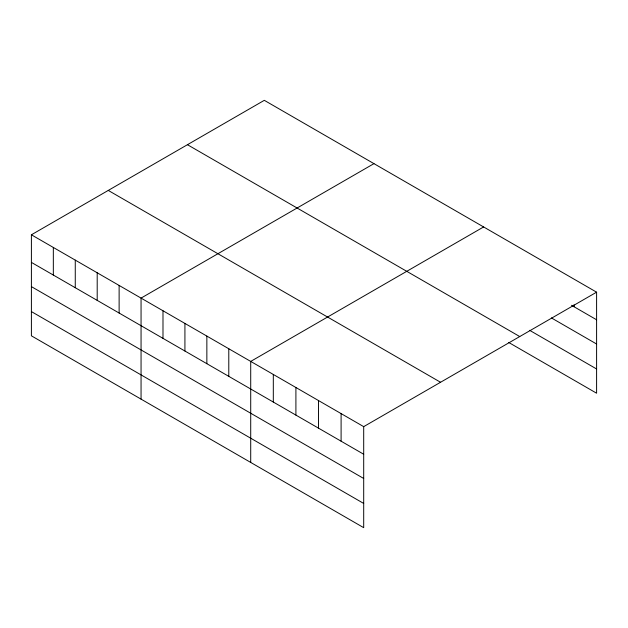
<?xml version="1.0" encoding="UTF-8"?>
<svg xmlns="http://www.w3.org/2000/svg" width="628" height="628" viewBox="0 0 628 628"><rect width="100%" height="100%" fill="white"/><g stroke="black" fill="none" stroke-linecap="round" stroke-linejoin="round"><path stroke-width="0.94" d="M363.698 478.473L363.698 426.64L31.4 234.794L31.4 335.823L363.698 527.669L363.698 478.473L31.4 286.627M508.727 342.472L596.6 393.207L596.6 292.177L264.302 100.331L31.4 234.794M373.958 163.641L141.057 298.104L141.057 399.133M483.615 226.951L250.713 361.414L250.713 462.444M363.698 426.64L596.6 292.177M571.496 305.286L596.6 319.778M551.408 317.917L596.6 344.011M529.647 330.32L596.6 368.974M187.442 144.699L519.741 336.553M108.259 190.417L440.558 382.271M31.4 262.394L363.698 454.24M31.4 311.59L363.698 503.444M574 304.831L574 306.731M341.098 413.593L341.098 441.194M318.506 400.554L318.506 428.155M295.906 387.507L295.906 415.108M273.313 374.461L273.313 402.061M228.788 348.752L228.788 376.353M206.855 336.09L206.855 363.691M184.922 323.428L184.922 351.028M162.99 310.766L162.99 338.366M119.124 285.442L119.124 313.042M97.199 272.78L97.199 300.38M75.266 260.118L75.266 287.718M53.333 247.456L53.333 275.056"/></g></svg>
